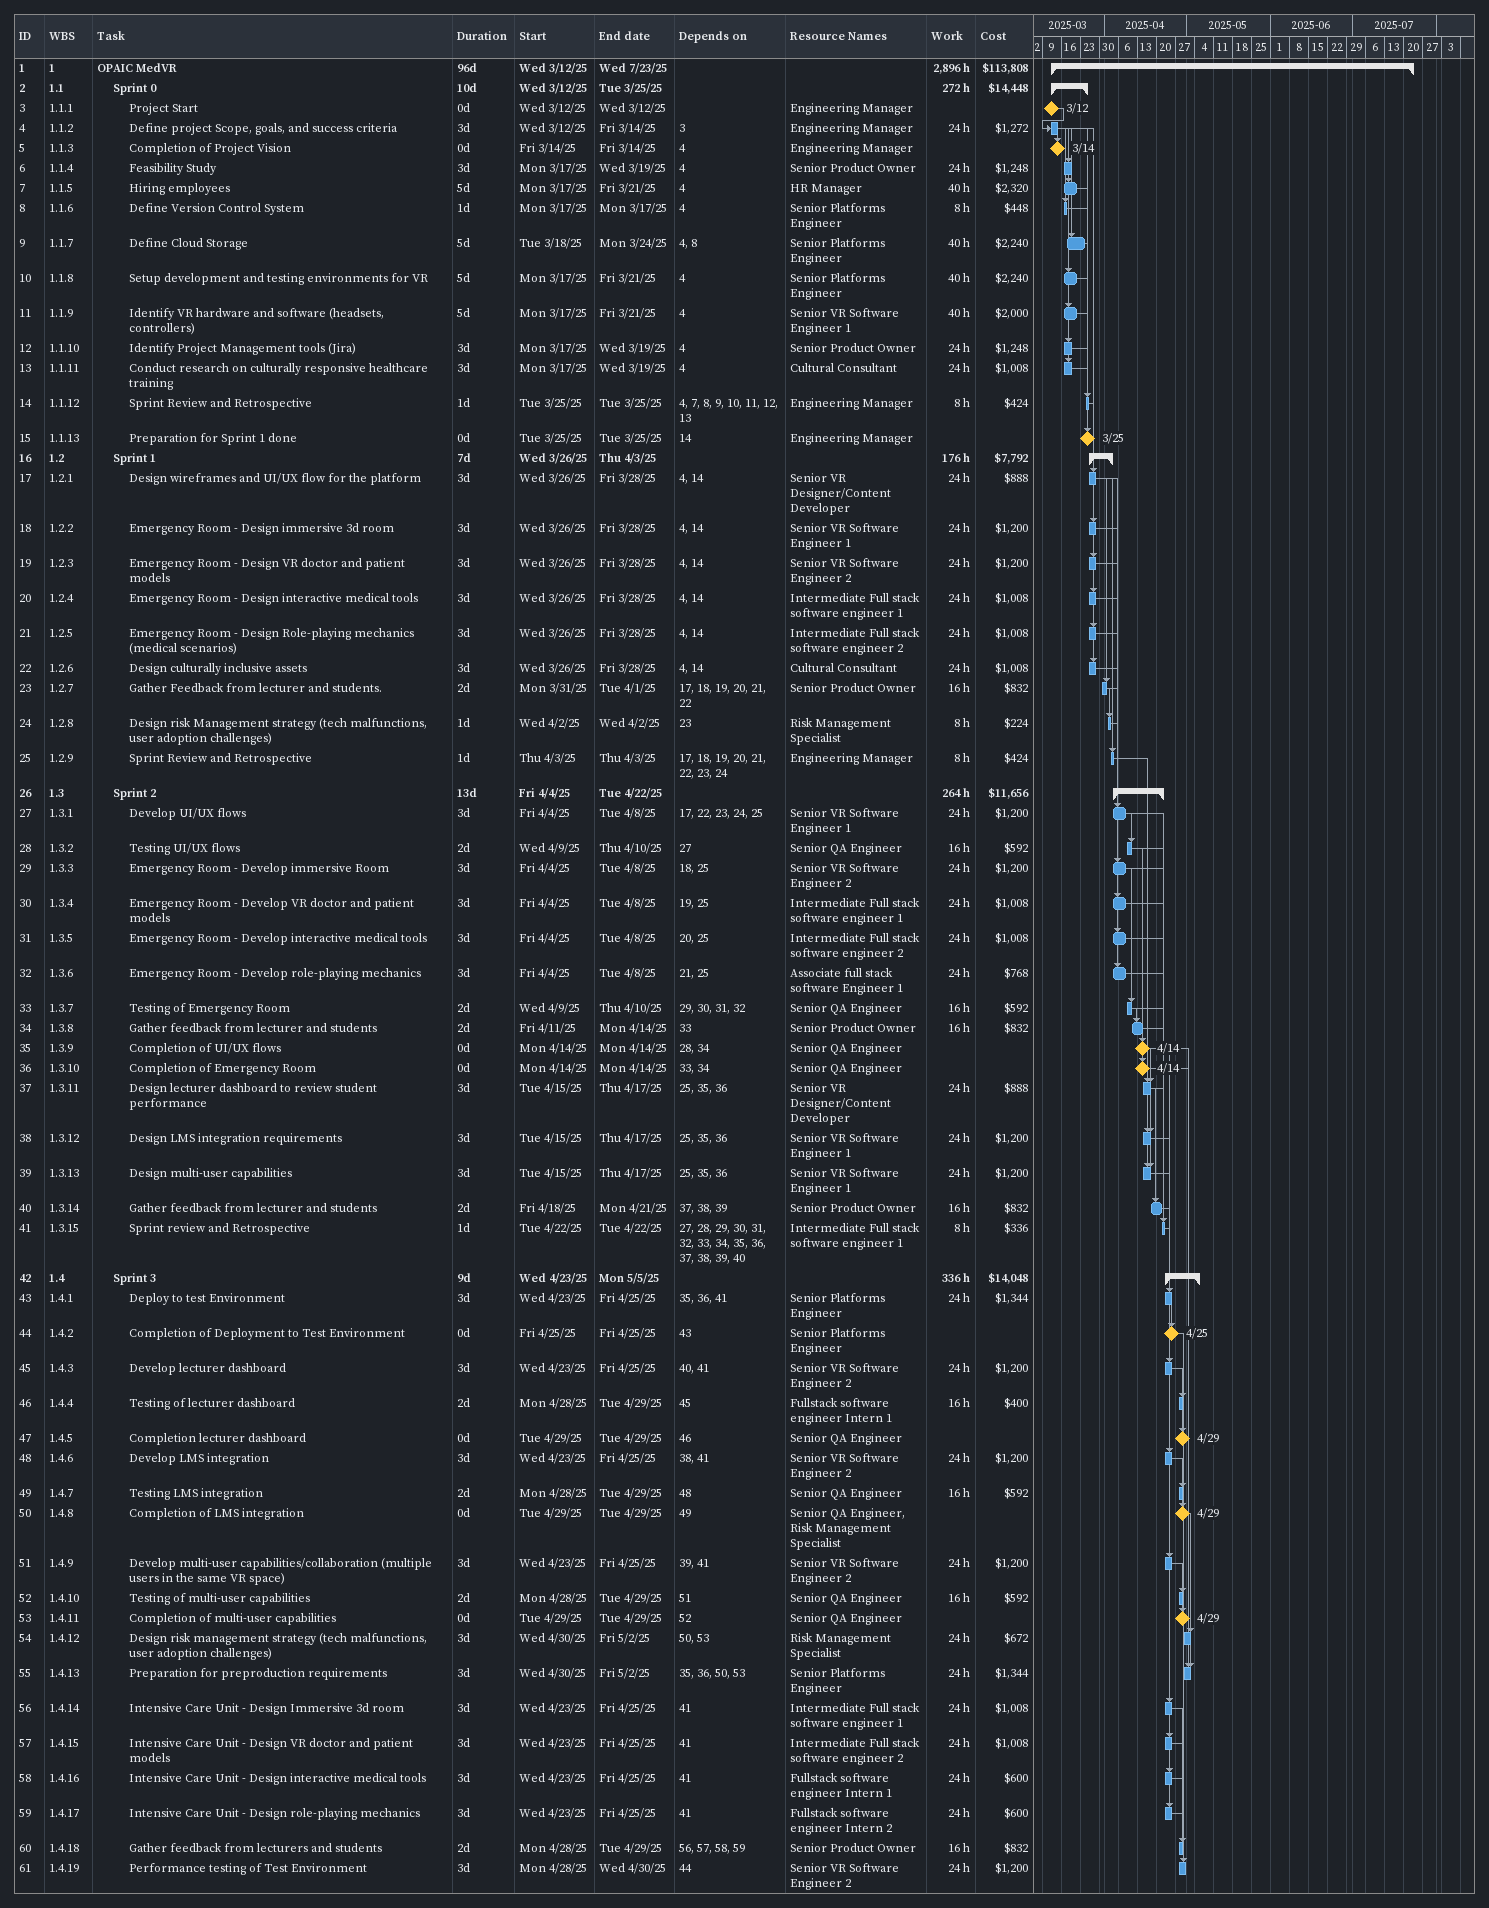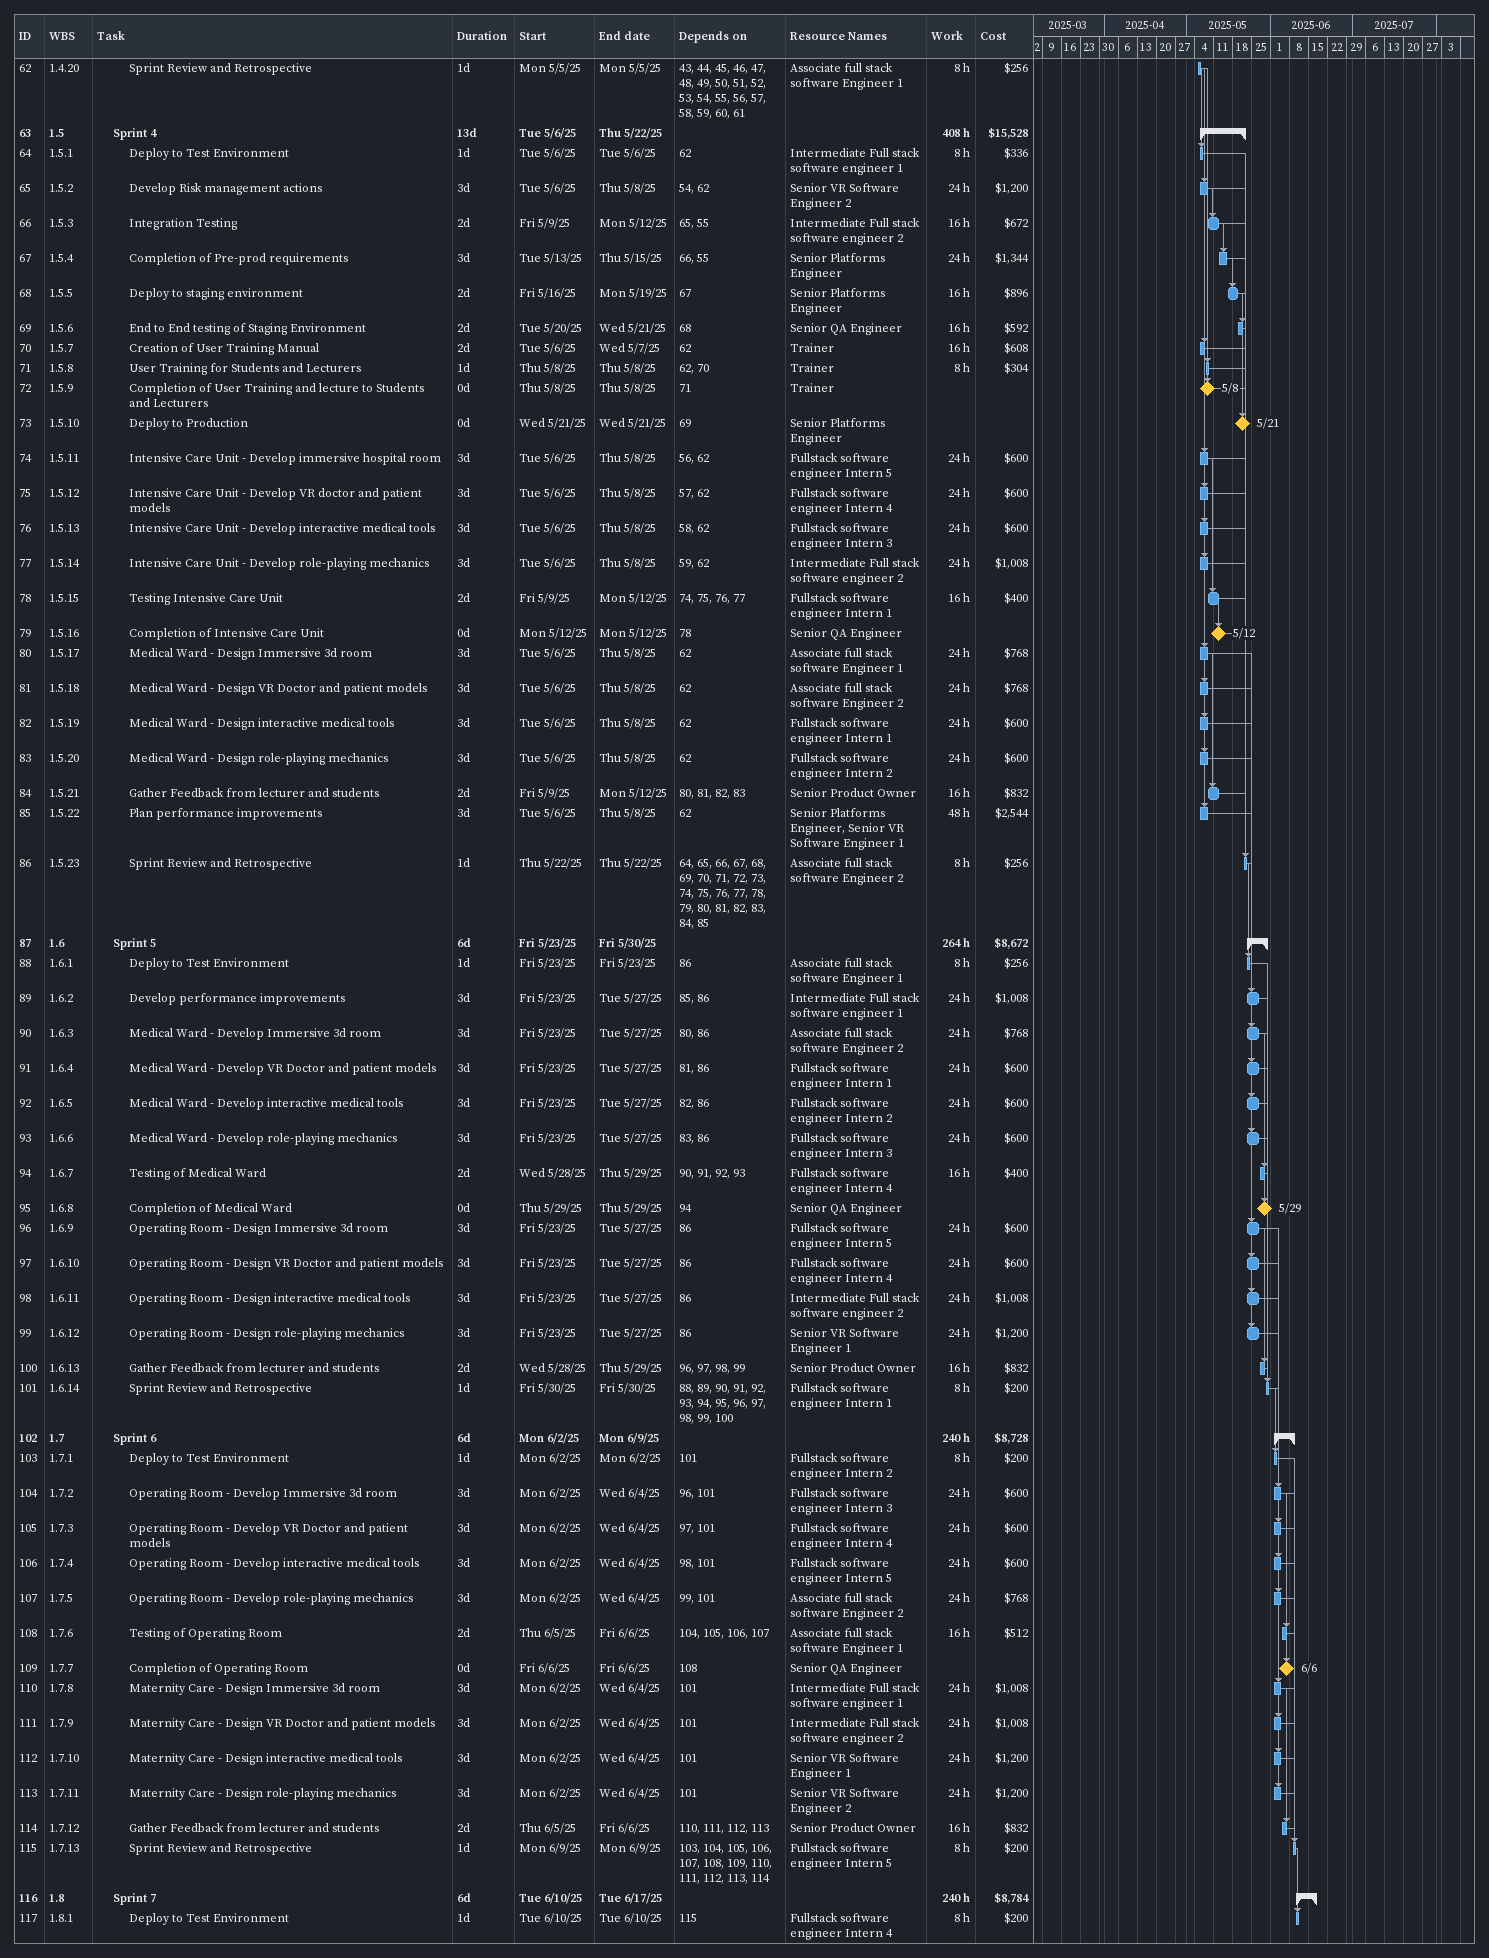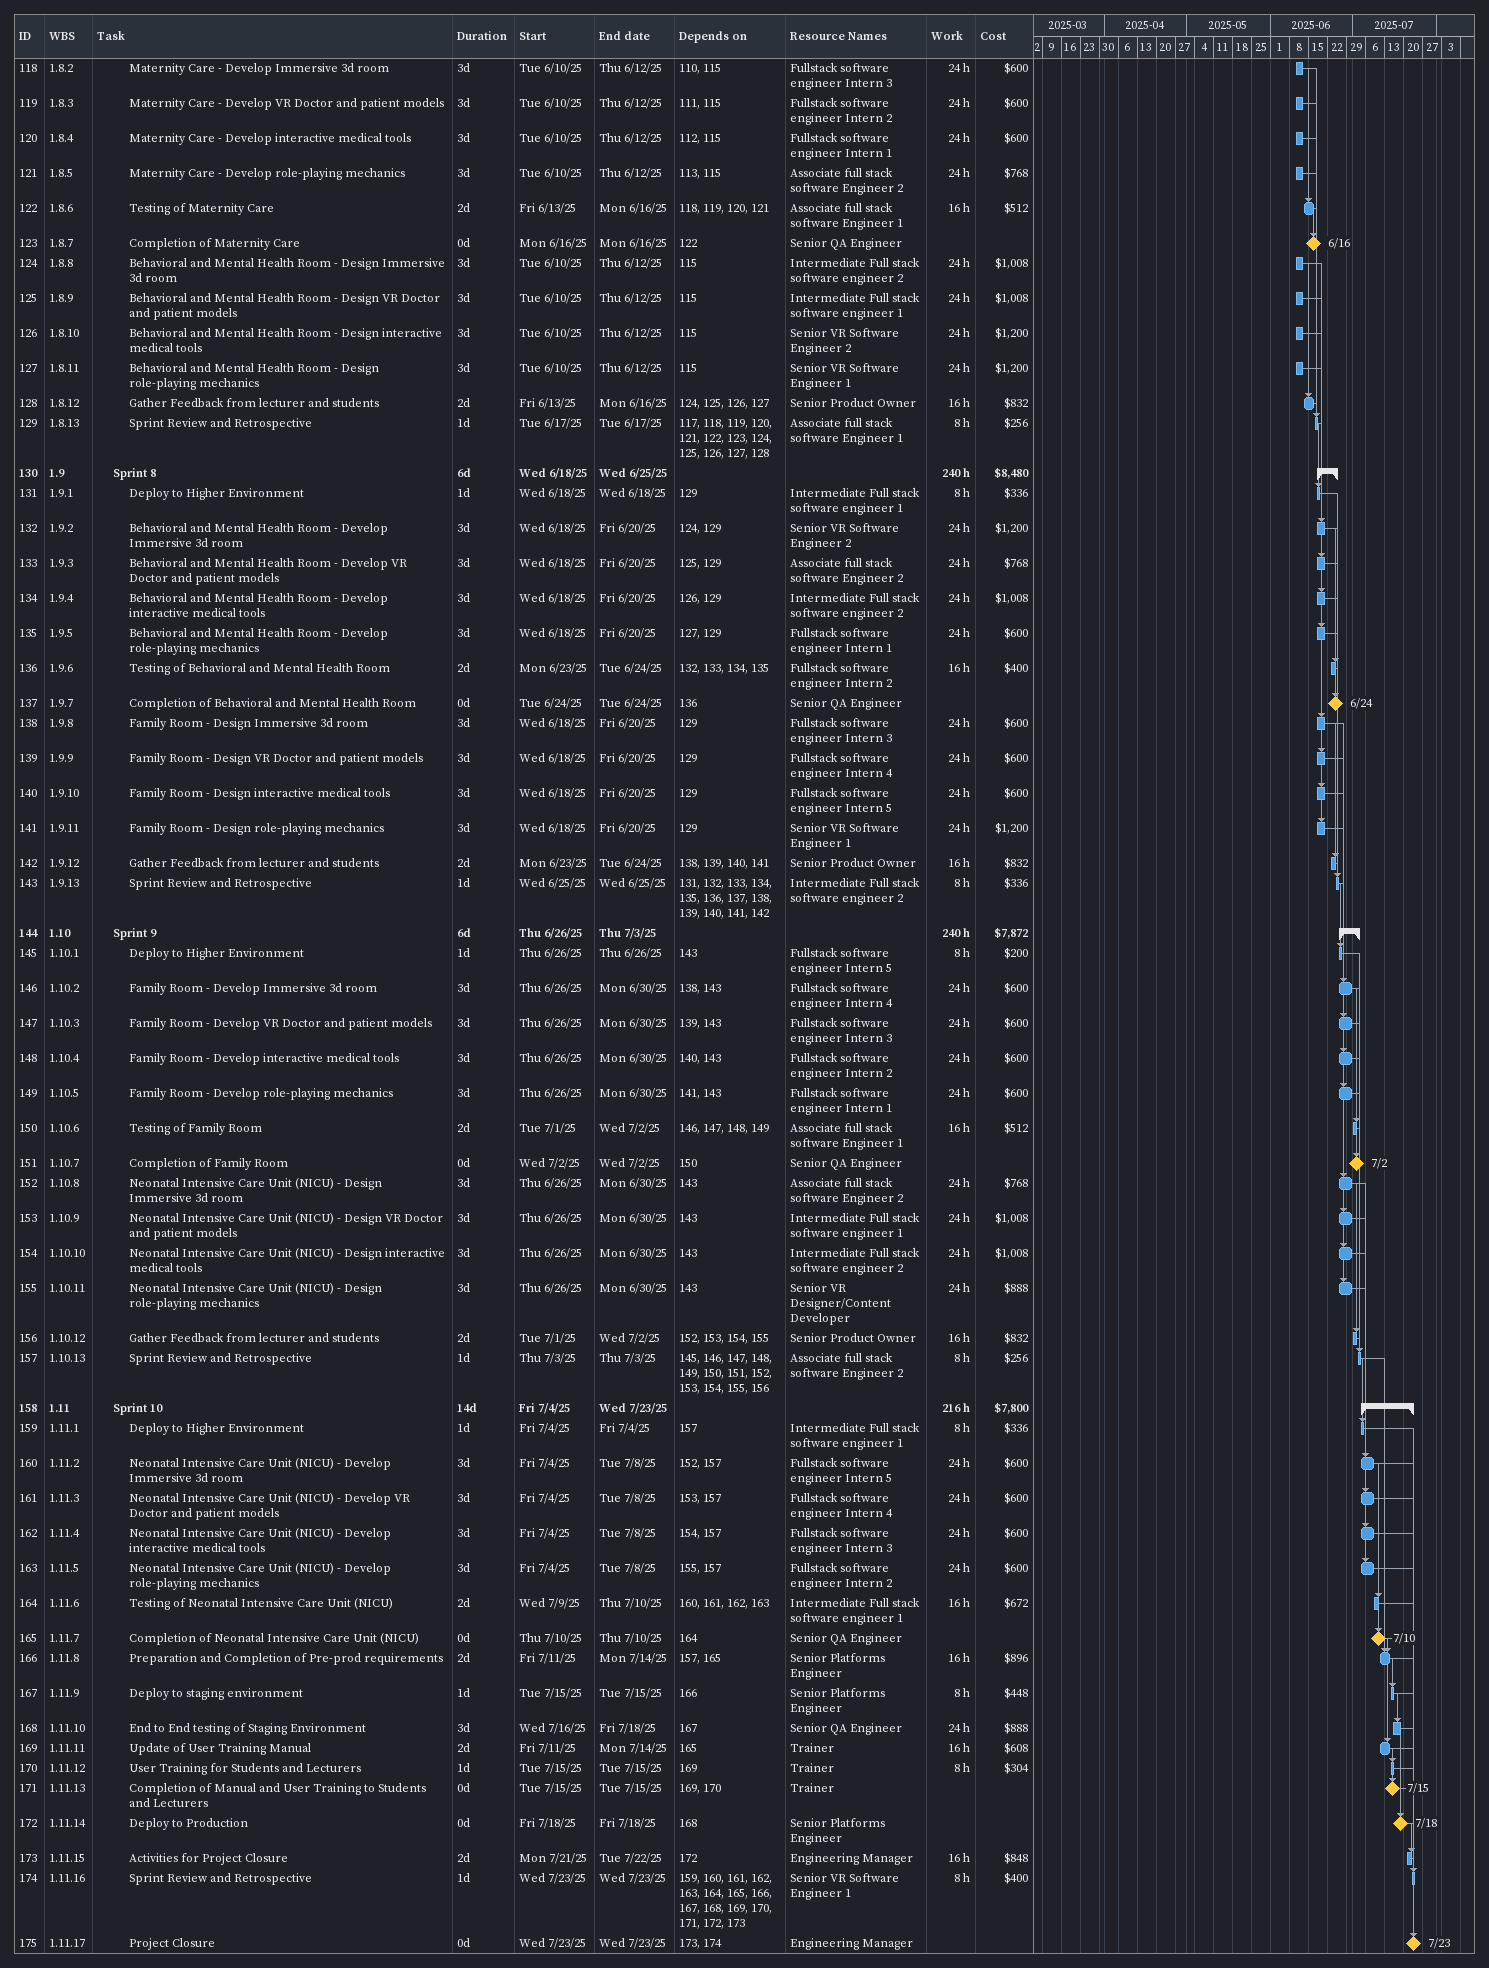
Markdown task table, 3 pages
| ID | WBS | Task | Duration | Start | Finish | Predecessors | Resources | Work (h) | Cost ($) |
|---|---|---|---|---|---|---|---|---|---|
| 1 | 1 | **OPAIC MedVR** | 96d | 2025-03-12 | 2025-07-23 |  |  | 2896 | 113808 |
| 2 | 1.1 | **Sprint 0** | 10d | 2025-03-12 | 2025-03-25 |  |  | 272 | 14448 |
| 3 | 1.1.1 | Project Start | 0d | 2025-03-12 | 2025-03-12 |  | Engineering Manager |  |  |
| 4 | 1.1.2 | Define project Scope, goals, and success criteria | 3d | 2025-03-12 | 2025-03-14 | 3 | Engineering Manager | 24 | 1272 |
| 5 | 1.1.3 | Completion of Project Vision | 0d | 2025-03-14 | 2025-03-14 | 4 | Engineering Manager |  |  |
| 6 | 1.1.4 | Feasibility Study | 3d | 2025-03-17 | 2025-03-19 | 4 | Senior Product Owner | 24 | 1248 |
| 7 | 1.1.5 | Hiring employees | 5d | 2025-03-17 | 2025-03-21 | 4 | HR Manager | 40 | 2320 |
| 8 | 1.1.6 | Define Version Control System | 1d | 2025-03-17 | 2025-03-17 | 4 | Senior Platforms Engineer | 8 | 448 |
| 9 | 1.1.7 | Define Cloud Storage | 5d | 2025-03-18 | 2025-03-24 | 4, 8 | Senior Platforms Engineer | 40 | 2240 |
| 10 | 1.1.8 | Setup development and testing environments for VR | 5d | 2025-03-17 | 2025-03-21 | 4 | Senior Platforms Engineer | 40 | 2240 |
| 11 | 1.1.9 | Identify VR hardware and software (headsets, controllers) | 5d | 2025-03-17 | 2025-03-21 | 4 | Senior VR Software Engineer 1 | 40 | 2000 |
| 12 | 1.1.10 | Identify Project Management tools (Jira) | 3d | 2025-03-17 | 2025-03-19 | 4 | Senior Product Owner | 24 | 1248 |
| 13 | 1.1.11 | Conduct research on culturally responsive healthcare training | 3d | 2025-03-17 | 2025-03-19 | 4 | Cultural Consultant | 24 | 1008 |
| 14 | 1.1.12 | Sprint Review and Retrospective | 1d | 2025-03-25 | 2025-03-25 | 4, 7, 8, 9, 10, 11, 12, 13 | Engineering Manager | 8 | 424 |
| 15 | 1.1.13 | Preparation for Sprint 1 done | 0d | 2025-03-25 | 2025-03-25 | 14 | Engineering Manager |  |  |
| 16 | 1.2 | **Sprint 1** | 7d | 2025-03-26 | 2025-04-03 |  |  | 176 | 7792 |
| 17 | 1.2.1 | Design wireframes and UI/UX flow for the platform | 3d | 2025-03-26 | 2025-03-28 | 4, 14 | Senior VR Designer/Content Developer | 24 | 888 |
| 18 | 1.2.2 | Emergency Room - Design immersive 3d room | 3d | 2025-03-26 | 2025-03-28 | 4, 14 | Senior VR Software Engineer 1 | 24 | 1200 |
| 19 | 1.2.3 | Emergency Room - Design VR doctor and patient models | 3d | 2025-03-26 | 2025-03-28 | 4, 14 | Senior VR Software Engineer 2 | 24 | 1200 |
| 20 | 1.2.4 | Emergency Room - Design interactive medical tools | 3d | 2025-03-26 | 2025-03-28 | 4, 14 | Intermediate Full stack software engineer 1 | 24 | 1008 |
| 21 | 1.2.5 | Emergency Room - Design Role-playing mechanics (medical scenarios) | 3d | 2025-03-26 | 2025-03-28 | 4, 14 | Intermediate Full stack software engineer 2 | 24 | 1008 |
| 22 | 1.2.6 | Design culturally inclusive assets | 3d | 2025-03-26 | 2025-03-28 | 4, 14 | Cultural Consultant | 24 | 1008 |
| 23 | 1.2.7 | Gather Feedback from lecturer and students. | 2d | 2025-03-31 | 2025-04-01 | 17, 18, 19, 20, 21, 22 | Senior Product Owner | 16 | 832 |
| 24 | 1.2.8 | Design risk Management strategy (tech malfunctions, user adoption challenges) | 1d | 2025-04-02 | 2025-04-02 | 23 | Risk Management Specialist | 8 | 224 |
| 25 | 1.2.9 | Sprint Review and Retrospective | 1d | 2025-04-03 | 2025-04-03 | 17, 18, 19, 20, 21, 22, 23, 24 | Engineering Manager | 8 | 424 |
| 26 | 1.3 | **Sprint 2** | 13d | 2025-04-04 | 2025-04-22 |  |  | 264 | 11656 |
| 27 | 1.3.1 | Develop UI/UX flows | 3d | 2025-04-04 | 2025-04-08 | 17, 22, 23, 24, 25 | Senior VR Software Engineer 1 | 24 | 1200 |
| 28 | 1.3.2 | Testing UI/UX flows | 2d | 2025-04-09 | 2025-04-10 | 27 | Senior QA Engineer | 16 | 592 |
| 29 | 1.3.3 | Emergency Room - Develop immersive Room | 3d | 2025-04-04 | 2025-04-08 | 18, 25 | Senior VR Software Engineer 2 | 24 | 1200 |
| 30 | 1.3.4 | Emergency Room - Develop VR doctor and patient models | 3d | 2025-04-04 | 2025-04-08 | 19, 25 | Intermediate Full stack software engineer 1 | 24 | 1008 |
| 31 | 1.3.5 | Emergency Room - Develop interactive medical tools | 3d | 2025-04-04 | 2025-04-08 | 20, 25 | Intermediate Full stack software engineer 2 | 24 | 1008 |
| 32 | 1.3.6 | Emergency Room - Develop role-playing mechanics | 3d | 2025-04-04 | 2025-04-08 | 21, 25 | Associate full stack software Engineer 1 | 24 | 768 |
| 33 | 1.3.7 | Testing of Emergency Room | 2d | 2025-04-09 | 2025-04-10 | 29, 30, 31, 32 | Senior QA Engineer | 16 | 592 |
| 34 | 1.3.8 | Gather feedback from lecturer and students | 2d | 2025-04-11 | 2025-04-14 | 33 | Senior Product Owner | 16 | 832 |
| 35 | 1.3.9 | Completion of UI/UX flows | 0d | 2025-04-14 | 2025-04-14 | 28, 34 | Senior QA Engineer |  |  |
| 36 | 1.3.10 | Completion of Emergency Room | 0d | 2025-04-14 | 2025-04-14 | 33, 34 | Senior QA Engineer |  |  |
| 37 | 1.3.11 | Design lecturer dashboard to review student performance | 3d | 2025-04-15 | 2025-04-17 | 25, 35, 36 | Senior VR Designer/Content Developer | 24 | 888 |
| 38 | 1.3.12 | Design LMS integration requirements | 3d | 2025-04-15 | 2025-04-17 | 25, 35, 36 | Senior VR Software Engineer 1 | 24 | 1200 |
| 39 | 1.3.13 | Design multi-user capabilities | 3d | 2025-04-15 | 2025-04-17 | 25, 35, 36 | Senior VR Software Engineer 1 | 24 | 1200 |
| 40 | 1.3.14 | Gather feedback from lecturer and students | 2d | 2025-04-18 | 2025-04-21 | 37, 38, 39 | Senior Product Owner | 16 | 832 |
| 41 | 1.3.15 | Sprint review and Retrospective | 1d | 2025-04-22 | 2025-04-22 | 27, 28, 29, 30, 31, 32, 33, 34, 35, 36, 37, 38, 39, 40 | Intermediate Full stack software engineer 1 | 8 | 336 |
| 42 | 1.4 | **Sprint 3** | 9d | 2025-04-23 | 2025-05-05 |  |  | 336 | 14048 |
| 43 | 1.4.1 | Deploy to test Environment | 3d | 2025-04-23 | 2025-04-25 | 35, 36, 41 | Senior Platforms Engineer | 24 | 1344 |
| 44 | 1.4.2 | Completion of Deployment to Test Environment | 0d | 2025-04-25 | 2025-04-25 | 43 | Senior Platforms Engineer |  |  |
| 45 | 1.4.3 | Develop lecturer dashboard | 3d | 2025-04-23 | 2025-04-25 | 40, 41 | Senior VR Software Engineer 2 | 24 | 1200 |
| 46 | 1.4.4 | Testing of lecturer dashboard | 2d | 2025-04-28 | 2025-04-29 | 45 | Fullstack software engineer Intern 1 | 16 | 400 |
| 47 | 1.4.5 | Completion lecturer dashboard | 0d | 2025-04-29 | 2025-04-29 | 46 | Senior QA Engineer |  |  |
| 48 | 1.4.6 | Develop LMS integration | 3d | 2025-04-23 | 2025-04-25 | 38, 41 | Senior VR Software Engineer 2 | 24 | 1200 |
| 49 | 1.4.7 | Testing LMS integration | 2d | 2025-04-28 | 2025-04-29 | 48 | Senior QA Engineer | 16 | 592 |
| 50 | 1.4.8 | Completion of LMS integration | 0d | 2025-04-29 | 2025-04-29 | 49 | Senior QA Engineer, Risk Management Specialist |  |  |
| 51 | 1.4.9 | Develop multi-user capabilities/collaboration (multiple users in the same VR space) | 3d | 2025-04-23 | 2025-04-25 | 39, 41 | Senior VR Software Engineer 2 | 24 | 1200 |
| 52 | 1.4.10 | Testing of multi-user capabilities | 2d | 2025-04-28 | 2025-04-29 | 51 | Senior QA Engineer | 16 | 592 |
| 53 | 1.4.11 | Completion of multi-user capabilities | 0d | 2025-04-29 | 2025-04-29 | 52 | Senior QA Engineer |  |  |
| 54 | 1.4.12 | Design risk management strategy (tech malfunctions, user adoption challenges) | 3d | 2025-04-30 | 2025-05-02 | 50, 53 | Risk Management Specialist | 24 | 672 |
| 55 | 1.4.13 | Preparation for preproduction requirements | 3d | 2025-04-30 | 2025-05-02 | 35, 36, 50, 53 | Senior Platforms Engineer | 24 | 1344 |
| 56 | 1.4.14 | Intensive Care Unit - Design Immersive 3d room | 3d | 2025-04-23 | 2025-04-25 | 41 | Intermediate Full stack software engineer 1 | 24 | 1008 |
| 57 | 1.4.15 | Intensive Care Unit - Design VR doctor and patient models | 3d | 2025-04-23 | 2025-04-25 | 41 | Intermediate Full stack software engineer 2 | 24 | 1008 |
| 58 | 1.4.16 | Intensive Care Unit - Design interactive medical tools | 3d | 2025-04-23 | 2025-04-25 | 41 | Fullstack software engineer Intern 1 | 24 | 600 |
| 59 | 1.4.17 | Intensive Care Unit - Design role-playing mechanics | 3d | 2025-04-23 | 2025-04-25 | 41 | Fullstack software engineer Intern 2 | 24 | 600 |
| 60 | 1.4.18 | Gather feedback from lecturers and students | 2d | 2025-04-28 | 2025-04-29 | 56, 57, 58, 59 | Senior Product Owner | 16 | 832 |
| 61 | 1.4.19 | Performance testing of Test Environment | 3d | 2025-04-28 | 2025-04-30 | 44 | Senior VR Software Engineer 2 | 24 | 1200 |
| 62 | 1.4.20 | Sprint Review and Retrospective | 1d | 2025-05-05 | 2025-05-05 | 43, 44, 45, 46, 47, 48, 49, 50, 51, 52, 53, 54, 55, 56, 57, 58, 59, 60, 61 | Associate full stack software Engineer 1 | 8 | 256 |
| 63 | 1.5 | **Sprint 4** | 13d | 2025-05-06 | 2025-05-22 |  |  | 408 | 15528 |
| 64 | 1.5.1 | Deploy to Test Environment | 1d | 2025-05-06 | 2025-05-06 | 62 | Intermediate Full stack software engineer 1 | 8 | 336 |
| 65 | 1.5.2 | Develop Risk management actions | 3d | 2025-05-06 | 2025-05-08 | 54, 62 | Senior VR Software Engineer 2 | 24 | 1200 |
| 66 | 1.5.3 | Integration Testing | 2d | 2025-05-09 | 2025-05-12 | 65, 55 | Intermediate Full stack software engineer 2 | 16 | 672 |
| 67 | 1.5.4 | Completion of Pre-prod requirements | 3d | 2025-05-13 | 2025-05-15 | 66, 55 | Senior Platforms Engineer | 24 | 1344 |
| 68 | 1.5.5 | Deploy to staging environment | 2d | 2025-05-16 | 2025-05-19 | 67 | Senior Platforms Engineer | 16 | 896 |
| 69 | 1.5.6 | End to End testing of Staging Environment | 2d | 2025-05-20 | 2025-05-21 | 68 | Senior QA Engineer | 16 | 592 |
| 70 | 1.5.7 | Creation of User Training Manual | 2d | 2025-05-06 | 2025-05-07 | 62 | Trainer | 16 | 608 |
| 71 | 1.5.8 | User Training for Students and Lecturers | 1d | 2025-05-08 | 2025-05-08 | 62, 70 | Trainer | 8 | 304 |
| 72 | 1.5.9 | Completion of User Training and lecture to Students and Lecturers | 0d | 2025-05-08 | 2025-05-08 | 71 | Trainer |  |  |
| 73 | 1.5.10 | Deploy to Production | 0d | 2025-05-21 | 2025-05-21 | 69 | Senior Platforms Engineer |  |  |
| 74 | 1.5.11 | Intensive Care Unit - Develop immersive hospital room | 3d | 2025-05-06 | 2025-05-08 | 56, 62 | Fullstack software engineer Intern 5 | 24 | 600 |
| 75 | 1.5.12 | Intensive Care Unit - Develop VR doctor and patient models | 3d | 2025-05-06 | 2025-05-08 | 57, 62 | Fullstack software engineer Intern 4 | 24 | 600 |
| 76 | 1.5.13 | Intensive Care Unit - Develop interactive medical tools | 3d | 2025-05-06 | 2025-05-08 | 58, 62 | Fullstack software engineer Intern 3 | 24 | 600 |
| 77 | 1.5.14 | Intensive Care Unit - Develop role-playing mechanics | 3d | 2025-05-06 | 2025-05-08 | 59, 62 | Intermediate Full stack software engineer 2 | 24 | 1008 |
| 78 | 1.5.15 | Testing Intensive Care Unit | 2d | 2025-05-09 | 2025-05-12 | 74, 75, 76, 77 | Fullstack software engineer Intern 1 | 16 | 400 |
| 79 | 1.5.16 | Completion of Intensive Care Unit | 0d | 2025-05-12 | 2025-05-12 | 78 | Senior QA Engineer |  |  |
| 80 | 1.5.17 | Medical Ward - Design Immersive 3d room | 3d | 2025-05-06 | 2025-05-08 | 62 | Associate full stack software Engineer 1 | 24 | 768 |
| 81 | 1.5.18 | Medical Ward - Design VR Doctor and patient models | 3d | 2025-05-06 | 2025-05-08 | 62 | Associate full stack software Engineer 2 | 24 | 768 |
| 82 | 1.5.19 | Medical Ward - Design interactive medical tools | 3d | 2025-05-06 | 2025-05-08 | 62 | Fullstack software engineer Intern 1 | 24 | 600 |
| 83 | 1.5.20 | Medical Ward - Design role-playing mechanics | 3d | 2025-05-06 | 2025-05-08 | 62 | Fullstack software engineer Intern 2 | 24 | 600 |
| 84 | 1.5.21 | Gather Feedback from lecturer and students | 2d | 2025-05-09 | 2025-05-12 | 80, 81, 82, 83 | Senior Product Owner | 16 | 832 |
| 85 | 1.5.22 | Plan performance improvements | 3d | 2025-05-06 | 2025-05-08 | 62 | Senior Platforms Engineer, Senior VR Software Engineer 1 | 48 | 2544 |
| 86 | 1.5.23 | Sprint Review and Retrospective | 1d | 2025-05-22 | 2025-05-22 | 64, 65, 66, 67, 68, 69, 70, 71, 72, 73, 74, 75, 76, 77, 78, 79, 80, 81, 82, 83, 84, 85 | Associate full stack software Engineer 2 | 8 | 256 |
| 87 | 1.6 | **Sprint 5** | 6d | 2025-05-23 | 2025-05-30 |  |  | 264 | 8672 |
| 88 | 1.6.1 | Deploy to Test Environment | 1d | 2025-05-23 | 2025-05-23 | 86 | Associate full stack software Engineer 1 | 8 | 256 |
| 89 | 1.6.2 | Develop performance improvements | 3d | 2025-05-23 | 2025-05-27 | 85, 86 | Intermediate Full stack software engineer 1 | 24 | 1008 |
| 90 | 1.6.3 | Medical Ward - Develop Immersive 3d room | 3d | 2025-05-23 | 2025-05-27 | 80, 86 | Associate full stack software Engineer 2 | 24 | 768 |
| 91 | 1.6.4 | Medical Ward - Develop VR Doctor and patient models | 3d | 2025-05-23 | 2025-05-27 | 81, 86 | Fullstack software engineer Intern 1 | 24 | 600 |
| 92 | 1.6.5 | Medical Ward - Develop interactive medical tools | 3d | 2025-05-23 | 2025-05-27 | 82, 86 | Fullstack software engineer Intern 2 | 24 | 600 |
| 93 | 1.6.6 | Medical Ward - Develop role-playing mechanics | 3d | 2025-05-23 | 2025-05-27 | 83, 86 | Fullstack software engineer Intern 3 | 24 | 600 |
| 94 | 1.6.7 | Testing of Medical Ward | 2d | 2025-05-28 | 2025-05-29 | 90, 91, 92, 93 | Fullstack software engineer Intern 4 | 16 | 400 |
| 95 | 1.6.8 | Completion of Medical Ward | 0d | 2025-05-29 | 2025-05-29 | 94 | Senior QA Engineer |  |  |
| 96 | 1.6.9 | Operating Room - Design Immersive 3d room | 3d | 2025-05-23 | 2025-05-27 | 86 | Fullstack software engineer Intern 5 | 24 | 600 |
| 97 | 1.6.10 | Operating Room - Design VR Doctor and patient models | 3d | 2025-05-23 | 2025-05-27 | 86 | Fullstack software engineer Intern 4 | 24 | 600 |
| 98 | 1.6.11 | Operating Room - Design interactive medical tools | 3d | 2025-05-23 | 2025-05-27 | 86 | Intermediate Full stack software engineer 2 | 24 | 1008 |
| 99 | 1.6.12 | Operating Room - Design role-playing mechanics | 3d | 2025-05-23 | 2025-05-27 | 86 | Senior VR Software Engineer 1 | 24 | 1200 |
| 100 | 1.6.13 | Gather Feedback from lecturer and students | 2d | 2025-05-28 | 2025-05-29 | 96, 97, 98, 99 | Senior Product Owner | 16 | 832 |
| 101 | 1.6.14 | Sprint Review and Retrospective | 1d | 2025-05-30 | 2025-05-30 | 88, 89, 90, 91, 92, 93, 94, 95, 96, 97, 98, 99, 100 | Fullstack software engineer Intern 1 | 8 | 200 |
| 102 | 1.7 | **Sprint 6** | 6d | 2025-06-02 | 2025-06-09 |  |  | 240 | 8728 |
| 103 | 1.7.1 | Deploy to Test Environment | 1d | 2025-06-02 | 2025-06-02 | 101 | Fullstack software engineer Intern 2 | 8 | 200 |
| 104 | 1.7.2 | Operating Room - Develop Immersive 3d room | 3d | 2025-06-02 | 2025-06-04 | 96, 101 | Fullstack software engineer Intern 3 | 24 | 600 |
| 105 | 1.7.3 | Operating Room - Develop VR Doctor and patient models | 3d | 2025-06-02 | 2025-06-04 | 97, 101 | Fullstack software engineer Intern 4 | 24 | 600 |
| 106 | 1.7.4 | Operating Room - Develop interactive medical tools | 3d | 2025-06-02 | 2025-06-04 | 98, 101 | Fullstack software engineer Intern 5 | 24 | 600 |
| 107 | 1.7.5 | Operating Room - Develop role-playing mechanics | 3d | 2025-06-02 | 2025-06-04 | 99, 101 | Associate full stack software Engineer 2 | 24 | 768 |
| 108 | 1.7.6 | Testing of Operating Room | 2d | 2025-06-05 | 2025-06-06 | 104, 105, 106, 107 | Associate full stack software Engineer 1 | 16 | 512 |
| 109 | 1.7.7 | Completion of Operating Room | 0d | 2025-06-06 | 2025-06-06 | 108 | Senior QA Engineer |  |  |
| 110 | 1.7.8 | Maternity Care - Design Immersive 3d room | 3d | 2025-06-02 | 2025-06-04 | 101 | Intermediate Full stack software engineer 1 | 24 | 1008 |
| 111 | 1.7.9 | Maternity Care - Design VR Doctor and patient models | 3d | 2025-06-02 | 2025-06-04 | 101 | Intermediate Full stack software engineer 2 | 24 | 1008 |
| 112 | 1.7.10 | Maternity Care - Design interactive medical tools | 3d | 2025-06-02 | 2025-06-04 | 101 | Senior VR Software Engineer 1 | 24 | 1200 |
| 113 | 1.7.11 | Maternity Care - Design role-playing mechanics | 3d | 2025-06-02 | 2025-06-04 | 101 | Senior VR Software Engineer 2 | 24 | 1200 |
| 114 | 1.7.12 | Gather Feedback from lecturer and students | 2d | 2025-06-05 | 2025-06-06 | 110, 111, 112, 113 | Senior Product Owner | 16 | 832 |
| 115 | 1.7.13 | Sprint Review and Retrospective | 1d | 2025-06-09 | 2025-06-09 | 103, 104, 105, 106, 107, 108, 109, 110, 111, 112, 113, 114 | Fullstack software engineer Intern 5 | 8 | 200 |
| 116 | 1.8 | **Sprint 7** | 6d | 2025-06-10 | 2025-06-17 |  |  | 240 | 8784 |
| 117 | 1.8.1 | Deploy to Test Environment | 1d | 2025-06-10 | 2025-06-10 | 115 | Fullstack software engineer Intern 4 | 8 | 200 |
| 118 | 1.8.2 | Maternity Care - Develop Immersive 3d room | 3d | 2025-06-10 | 2025-06-12 | 110, 115 | Fullstack software engineer Intern 3 | 24 | 600 |
| 119 | 1.8.3 | Maternity Care - Develop VR Doctor and patient models | 3d | 2025-06-10 | 2025-06-12 | 111, 115 | Fullstack software engineer Intern 2 | 24 | 600 |
| 120 | 1.8.4 | Maternity Care - Develop interactive medical tools | 3d | 2025-06-10 | 2025-06-12 | 112, 115 | Fullstack software engineer Intern 1 | 24 | 600 |
| 121 | 1.8.5 | Maternity Care - Develop role-playing mechanics | 3d | 2025-06-10 | 2025-06-12 | 113, 115 | Associate full stack software Engineer 2 | 24 | 768 |
| 122 | 1.8.6 | Testing of Maternity Care | 2d | 2025-06-13 | 2025-06-16 | 118, 119, 120, 121 | Associate full stack software Engineer 1 | 16 | 512 |
| 123 | 1.8.7 | Completion of Maternity Care | 0d | 2025-06-16 | 2025-06-16 | 122 | Senior QA Engineer |  |  |
| 124 | 1.8.8 | Behavioral and Mental Health Room - Design Immersive 3d room | 3d | 2025-06-10 | 2025-06-12 | 115 | Intermediate Full stack software engineer 2 | 24 | 1008 |
| 125 | 1.8.9 | Behavioral and Mental Health Room - Design VR Doctor and patient models | 3d | 2025-06-10 | 2025-06-12 | 115 | Intermediate Full stack software engineer 1 | 24 | 1008 |
| 126 | 1.8.10 | Behavioral and Mental Health Room - Design interactive medical tools | 3d | 2025-06-10 | 2025-06-12 | 115 | Senior VR Software Engineer 2 | 24 | 1200 |
| 127 | 1.8.11 | Behavioral and Mental Health Room - Design role-playing mechanics | 3d | 2025-06-10 | 2025-06-12 | 115 | Senior VR Software Engineer 1 | 24 | 1200 |
| 128 | 1.8.12 | Gather Feedback from lecturer and students | 2d | 2025-06-13 | 2025-06-16 | 124, 125, 126, 127 | Senior Product Owner | 16 | 832 |
| 129 | 1.8.13 | Sprint Review and Retrospective | 1d | 2025-06-17 | 2025-06-17 | 117, 118, 119, 120, 121, 122, 123, 124, 125, 126, 127, 128 | Associate full stack software Engineer 1 | 8 | 256 |
| 130 | 1.9 | **Sprint 8** | 6d | 2025-06-18 | 2025-06-25 |  |  | 240 | 8480 |
| 131 | 1.9.1 | Deploy to Higher Environment | 1d | 2025-06-18 | 2025-06-18 | 129 | Intermediate Full stack software engineer 1 | 8 | 336 |
| 132 | 1.9.2 | Behavioral and Mental Health Room - Develop Immersive 3d room | 3d | 2025-06-18 | 2025-06-20 | 124, 129 | Senior VR Software Engineer 2 | 24 | 1200 |
| 133 | 1.9.3 | Behavioral and Mental Health Room - Develop VR Doctor and patient models | 3d | 2025-06-18 | 2025-06-20 | 125, 129 | Associate full stack software Engineer 2 | 24 | 768 |
| 134 | 1.9.4 | Behavioral and Mental Health Room - Develop interactive medical tools | 3d | 2025-06-18 | 2025-06-20 | 126, 129 | Intermediate Full stack software engineer 2 | 24 | 1008 |
| 135 | 1.9.5 | Behavioral and Mental Health Room - Develop role-playing mechanics | 3d | 2025-06-18 | 2025-06-20 | 127, 129 | Fullstack software engineer Intern 1 | 24 | 600 |
| 136 | 1.9.6 | Testing of Behavioral and Mental Health Room | 2d | 2025-06-23 | 2025-06-24 | 132, 133, 134, 135 | Fullstack software engineer Intern 2 | 16 | 400 |
| 137 | 1.9.7 | Completion of Behavioral and Mental Health Room | 0d | 2025-06-24 | 2025-06-24 | 136 | Senior QA Engineer |  |  |
| 138 | 1.9.8 | Family Room - Design Immersive 3d room | 3d | 2025-06-18 | 2025-06-20 | 129 | Fullstack software engineer Intern 3 | 24 | 600 |
| 139 | 1.9.9 | Family Room - Design VR Doctor and patient models | 3d | 2025-06-18 | 2025-06-20 | 129 | Fullstack software engineer Intern 4 | 24 | 600 |
| 140 | 1.9.10 | Family Room - Design interactive medical tools | 3d | 2025-06-18 | 2025-06-20 | 129 | Fullstack software engineer Intern 5 | 24 | 600 |
| 141 | 1.9.11 | Family Room - Design role-playing mechanics | 3d | 2025-06-18 | 2025-06-20 | 129 | Senior VR Software Engineer 1 | 24 | 1200 |
| 142 | 1.9.12 | Gather Feedback from lecturer and students | 2d | 2025-06-23 | 2025-06-24 | 138, 139, 140, 141 | Senior Product Owner | 16 | 832 |
| 143 | 1.9.13 | Sprint Review and Retrospective | 1d | 2025-06-25 | 2025-06-25 | 131, 132, 133, 134, 135, 136, 137, 138, 139, 140, 141, 142 | Intermediate Full stack software engineer 2 | 8 | 336 |
| 144 | 1.10 | **Sprint 9** | 6d | 2025-06-26 | 2025-07-03 |  |  | 240 | 7872 |
| 145 | 1.10.1 | Deploy to Higher Environment | 1d | 2025-06-26 | 2025-06-26 | 143 | Fullstack software engineer Intern 5 | 8 | 200 |
| 146 | 1.10.2 | Family Room - Develop Immersive 3d room | 3d | 2025-06-26 | 2025-06-30 | 138, 143 | Fullstack software engineer Intern 4 | 24 | 600 |
| 147 | 1.10.3 | Family Room - Develop VR Doctor and patient models | 3d | 2025-06-26 | 2025-06-30 | 139, 143 | Fullstack software engineer Intern 3 | 24 | 600 |
| 148 | 1.10.4 | Family Room - Develop interactive medical tools | 3d | 2025-06-26 | 2025-06-30 | 140, 143 | Fullstack software engineer Intern 2 | 24 | 600 |
| 149 | 1.10.5 | Family Room - Develop role-playing mechanics | 3d | 2025-06-26 | 2025-06-30 | 141, 143 | Fullstack software engineer Intern 1 | 24 | 600 |
| 150 | 1.10.6 | Testing of Family Room | 2d | 2025-07-01 | 2025-07-02 | 146, 147, 148, 149 | Associate full stack software Engineer 1 | 16 | 512 |
| 151 | 1.10.7 | Completion of Family Room | 0d | 2025-07-02 | 2025-07-02 | 150 | Senior QA Engineer |  |  |
| 152 | 1.10.8 | Neonatal Intensive Care Unit (NICU) - Design Immersive 3d room | 3d | 2025-06-26 | 2025-06-30 | 143 | Associate full stack software Engineer 2 | 24 | 768 |
| 153 | 1.10.9 | Neonatal Intensive Care Unit (NICU) - Design VR Doctor and patient models | 3d | 2025-06-26 | 2025-06-30 | 143 | Intermediate Full stack software engineer 1 | 24 | 1008 |
| 154 | 1.10.10 | Neonatal Intensive Care Unit (NICU) - Design interactive medical tools | 3d | 2025-06-26 | 2025-06-30 | 143 | Intermediate Full stack software engineer 2 | 24 | 1008 |
| 155 | 1.10.11 | Neonatal Intensive Care Unit (NICU) - Design role-playing mechanics | 3d | 2025-06-26 | 2025-06-30 | 143 | Senior VR Designer/Content Developer | 24 | 888 |
| 156 | 1.10.12 | Gather Feedback from lecturer and students | 2d | 2025-07-01 | 2025-07-02 | 152, 153, 154, 155 | Senior Product Owner | 16 | 832 |
| 157 | 1.10.13 | Sprint Review and Retrospective | 1d | 2025-07-03 | 2025-07-03 | 145, 146, 147, 148, 149, 150, 151, 152, 153, 154, 155, 156 | Associate full stack software Engineer 2 | 8 | 256 |
| 158 | 1.11 | **Sprint 10** | 14d | 2025-07-04 | 2025-07-23 |  |  | 216 | 7800 |
| 159 | 1.11.1 | Deploy to Higher Environment | 1d | 2025-07-04 | 2025-07-04 | 157 | Intermediate Full stack software engineer 1 | 8 | 336 |
| 160 | 1.11.2 | Neonatal Intensive Care Unit (NICU) - Develop Immersive 3d room | 3d | 2025-07-04 | 2025-07-08 | 152, 157 | Fullstack software engineer Intern 5 | 24 | 600 |
| 161 | 1.11.3 | Neonatal Intensive Care Unit (NICU) - Develop VR Doctor and patient models | 3d | 2025-07-04 | 2025-07-08 | 153, 157 | Fullstack software engineer Intern 4 | 24 | 600 |
| 162 | 1.11.4 | Neonatal Intensive Care Unit (NICU) - Develop interactive medical tools | 3d | 2025-07-04 | 2025-07-08 | 154, 157 | Fullstack software engineer Intern 3 | 24 | 600 |
| 163 | 1.11.5 | Neonatal Intensive Care Unit (NICU) - Develop role-playing mechanics | 3d | 2025-07-04 | 2025-07-08 | 155, 157 | Fullstack software engineer Intern 2 | 24 | 600 |
| 164 | 1.11.6 | Testing of Neonatal Intensive Care Unit (NICU) | 2d | 2025-07-09 | 2025-07-10 | 160, 161, 162, 163 | Intermediate Full stack software engineer 1 | 16 | 672 |
| 165 | 1.11.7 | Completion of Neonatal Intensive Care Unit (NICU) | 0d | 2025-07-10 | 2025-07-10 | 164 | Senior QA Engineer |  |  |
| 166 | 1.11.8 | Preparation and Completion of Pre-prod requirements | 2d | 2025-07-11 | 2025-07-14 | 157, 165 | Senior Platforms Engineer | 16 | 896 |
| 167 | 1.11.9 | Deploy to staging environment | 1d | 2025-07-15 | 2025-07-15 | 166 | Senior Platforms Engineer | 8 | 448 |
| 168 | 1.11.10 | End to End testing of Staging Environment | 3d | 2025-07-16 | 2025-07-18 | 167 | Senior QA Engineer | 24 | 888 |
| 169 | 1.11.11 | Update of User Training Manual | 2d | 2025-07-11 | 2025-07-14 | 165 | Trainer | 16 | 608 |
| 170 | 1.11.12 | User Training for Students and Lecturers | 1d | 2025-07-15 | 2025-07-15 | 169 | Trainer | 8 | 304 |
| 171 | 1.11.13 | Completion of Manual and User Training to Students and Lecturers | 0d | 2025-07-15 | 2025-07-15 | 169, 170 | Trainer |  |  |
| 172 | 1.11.14 | Deploy to Production | 0d | 2025-07-18 | 2025-07-18 | 168 | Senior Platforms Engineer |  |  |
| 173 | 1.11.15 | Activities for Project Closure | 2d | 2025-07-21 | 2025-07-22 | 172 | Engineering Manager | 16 | 848 |
| 174 | 1.11.16 | Sprint Review and Retrospective | 1d | 2025-07-23 | 2025-07-23 | 159, 160, 161, 162, 163, 164, 165, 166, 167, 168, 169, 170, 171, 172, 173 | Senior VR Software Engineer 1 | 8 | 400 |
| 175 | 1.11.17 | Project Closure | 0d | 2025-07-23 | 2025-07-23 | 173, 174 | Engineering Manager |  |  |
